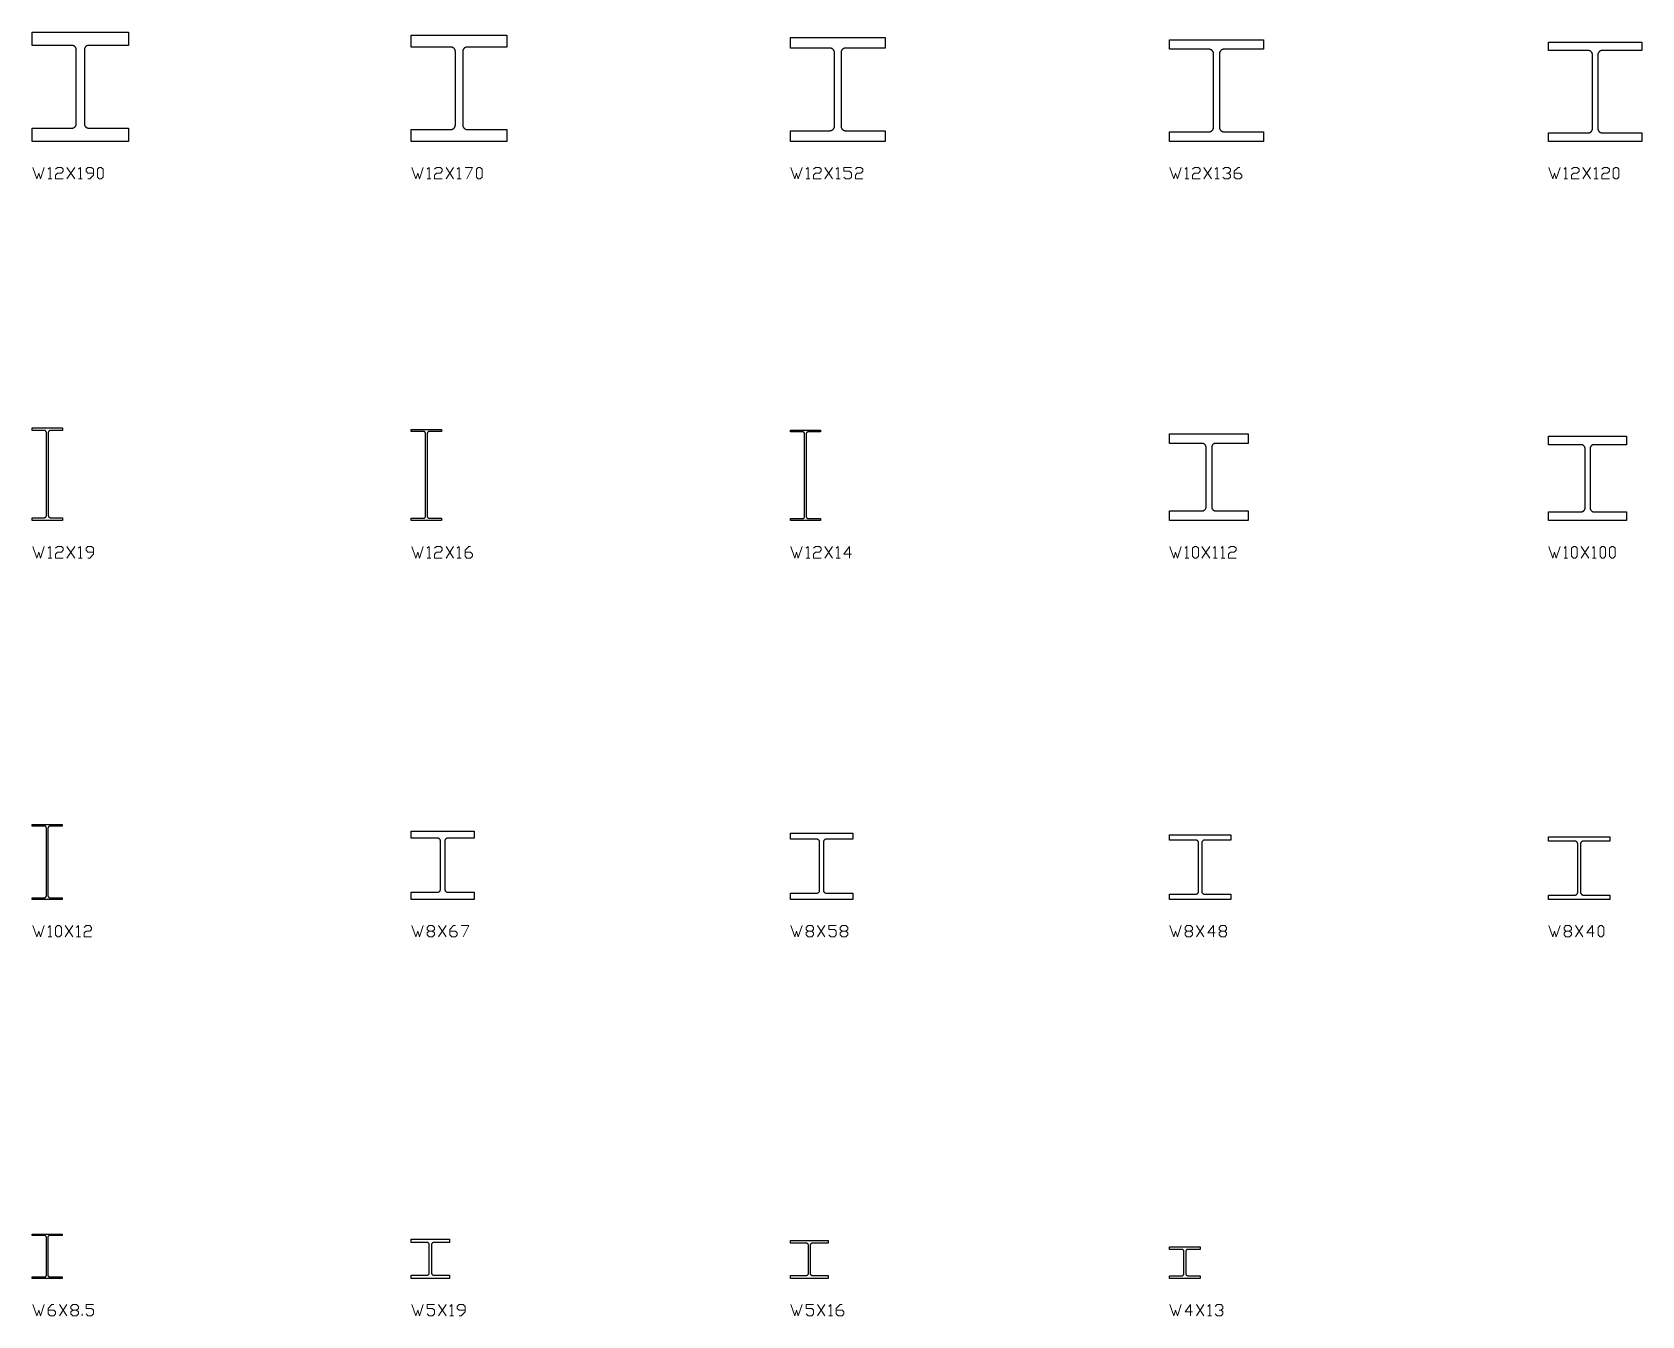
# Model space of a CAD drawing. Header units: inches. Extents: x 0 to 967, y -705 to 45.
# Drawn here: x 250 to 462.3, y -704.9 to -535.6 of the extents above; entities that cross this region are included whole.
import ezdxf

# ---------------------------------------------------------------- set-up
doc = ezdxf.new("R2010")
doc.units = ezdxf.units.IN
doc.header["$MEASUREMENT"] = 0
doc.layers.add('AISC_STEEL', color=7, linetype='Continuous')

msp = doc.modelspace()

# ---------------------------------------------------------------- linework, layer by layer
at = {"color": 3, "lineweight": 0}
for p, q in [((254.59, -554.93), (255.62, -553.44)), ((254.59, -553.44), (255.62, -554.93)), ((304.58, -554.93), (305.56, -553.44)), ((304.58, -553.44), (305.56, -554.93)), ((354.56, -554.93), (355.54, -553.44)), ((354.56, -553.44), (355.54, -554.93)), ((404.55, -554.93), (405.53, -553.44)), ((404.55, -553.44), (405.53, -554.93)), ((454.54, -554.93), (455.52, -553.44)), ((454.54, -553.44), (455.52, -554.93)), ((252.11, -554.93), (252.58, -554.93)), ((256.09, -554.93), (256.61, -554.93)), ((302.1, -554.93), (302.56, -554.93)), ((306.07, -554.93), (306.59, -554.93)), ((352.08, -554.93), (352.55, -554.93)), ((356.06, -554.93), (356.58, -554.93)), ((402.07, -554.93), (402.54, -554.93)), ((406.05, -554.93), (406.56, -554.93)), ((452.06, -554.93), (452.52, -554.93)), ((456.03, -554.93), (456.55, -554.93)), ((252.11, -604.97), (252.58, -604.97)), ((254.59, -604.97), (255.62, -603.47)), ((254.59, -603.47), (255.62, -604.97)), ((256.09, -604.97), (256.61, -604.97)), ((302.1, -604.97), (302.56, -604.97)), ((304.58, -604.97), (305.56, -603.47)), ((304.58, -603.47), (305.56, -604.97)), ((306.07, -604.97), (306.59, -604.97)), ((352.08, -604.97), (352.55, -604.97)), ((354.56, -604.97), (355.54, -603.47)), ((354.56, -603.47), (355.54, -604.97)), ((356.06, -604.97), (356.58, -604.97)), ((402.07, -604.97), (402.54, -604.97)), ((404.29, -604.97), (405.32, -603.47)), ((404.29, -603.47), (405.32, -604.97)), ((405.79, -604.97), (406.31, -604.97)), ((406.82, -604.97), (407.29, -604.97)), ((452.06, -604.97), (452.52, -604.97)), ((454.28, -604.97), (455.31, -603.47)), ((454.28, -603.47), (455.31, -604.97)), ((455.78, -604.97), (456.29, -604.97)), ((254.33, -654.96), (255.37, -653.46)), ((254.33, -653.46), (255.37, -654.96)), ((303.6, -654.96), (304.58, -653.46)), ((303.6, -653.46), (304.58, -654.96)), ((353.58, -654.96), (354.56, -653.46)), ((353.58, -653.46), (354.56, -654.96)), ((403.57, -654.96), (404.55, -653.46)), ((403.57, -653.46), (404.55, -654.96)), ((453.55, -654.96), (454.54, -653.46)), ((453.55, -653.46), (454.54, -654.96)), ((252.11, -654.96), (252.58, -654.96)), ((255.83, -654.96), (256.35, -654.96)), ((302.36, -654.18), (302.82, -654.18)), ((352.34, -654.18), (352.81, -654.18)), ((356.84, -654.18), (357.3, -654.18)), ((402.28, -654.18), (402.79, -654.18)), ((406.82, -654.18), (407.29, -654.18)), ((452.26, -654.18), (452.78, -654.18)), ((253.61, -704.94), (254.59, -703.45)), ((253.61, -703.45), (254.59, -704.94)), ((255.37, -704.22), (255.83, -704.22)), ((256.61, -704.94), (256.61, -704.69)), ((303.6, -704.94), (304.58, -703.45)), ((303.6, -703.45), (304.58, -704.94)), ((353.58, -704.94), (354.56, -703.45)), ((353.58, -703.45), (354.56, -704.94)), ((403.57, -704.94), (404.55, -703.45)), ((403.57, -703.45), (404.55, -704.94)), ((305.09, -704.94), (305.56, -704.94)), ((355.08, -704.94), (355.54, -704.94)), ((405.07, -704.94), (405.53, -704.94))]:
    msp.add_line(p, q, dxfattribs=at)
for points in [[(250.1, -553.44), (250.62, -554.93), (250.87, -554.21), (251.08, -554.93), (251.6, -553.44)], [(252.11, -553.69), (252.37, -553.44), (252.37, -554.93)], [(253.09, -553.69), (253.35, -553.44), (253.87, -553.44), (254.07, -553.69), (254.07, -553.95), (253.87, -554.21), (253.35, -554.21), (253.09, -554.47), (253.09, -554.93), (254.07, -554.93)], [(256.09, -553.69), (256.35, -553.44), (256.35, -554.93)], [(257.33, -554.93), (257.59, -554.93), (258.1, -554.47), (258.1, -553.69), (257.84, -553.44), (257.33, -553.44), (257.12, -553.69), (257.12, -553.95), (257.33, -554.21), (258.1, -554.21)], [(300.08, -553.44), (300.6, -554.93), (300.86, -554.21), (301.07, -554.93), (301.58, -553.44)], [(302.1, -553.69), (302.36, -553.44), (302.36, -554.93)], [(303.08, -553.69), (303.34, -553.44), (303.85, -553.44), (304.06, -553.69), (304.06, -553.95), (303.85, -554.21), (303.34, -554.21), (303.08, -554.47), (303.08, -554.93), (304.06, -554.93)], [(306.07, -553.69), (306.33, -553.44), (306.33, -554.93)], [(307.11, -553.44), (308.09, -553.44), (307.31, -554.93)], [(350.07, -553.44), (350.59, -554.93), (350.79, -554.21), (351.05, -554.93), (351.57, -553.44)], [(352.08, -553.69), (352.34, -553.44), (352.34, -554.93)], [(353.07, -553.69), (353.32, -553.44), (353.84, -553.44), (354.05, -553.69), (354.05, -553.95), (353.84, -554.21), (353.32, -554.21), (353.07, -554.47), (353.07, -554.93), (354.05, -554.93)], [(356.06, -553.69), (356.32, -553.44), (356.32, -554.93)], [(357.04, -554.73), (357.3, -554.93), (357.82, -554.93), (358.07, -554.73), (358.07, -554.21), (357.82, -553.95), (357.04, -553.95), (357.04, -553.44), (358.07, -553.44)], [(358.59, -553.69), (358.8, -553.44), (359.31, -553.44), (359.57, -553.69), (359.57, -553.95), (359.31, -554.21), (358.8, -554.21), (358.59, -554.47), (358.59, -554.93), (359.57, -554.93)], [(400.06, -553.44), (400.57, -554.93), (400.78, -554.21), (401.04, -554.93), (401.55, -553.44)], [(402.07, -553.69), (402.28, -553.44), (402.28, -554.93)], [(403.05, -553.69), (403.31, -553.44), (403.83, -553.44), (404.03, -553.69), (404.03, -553.95), (403.83, -554.21), (403.31, -554.21), (403.05, -554.47), (403.05, -554.93), (404.03, -554.93)], [(406.05, -553.69), (406.31, -553.44), (406.31, -554.93)], [(407.03, -553.69), (407.29, -553.44), (407.8, -553.44), (408.06, -553.69), (408.06, -553.95), (407.8, -554.21)], [(408.53, -554.21), (409.3, -554.21), (409.56, -554.47), (409.56, -554.73), (409.3, -554.93), (408.78, -554.93), (408.53, -554.73), (408.53, -553.95), (409.04, -553.44), (409.3, -553.44)], [(450.04, -553.44), (450.56, -554.93), (450.77, -554.21), (451.02, -554.93), (451.54, -553.44)], [(452.06, -553.69), (452.26, -553.44), (452.26, -554.93)], [(453.04, -553.69), (453.3, -553.44), (453.76, -553.44), (454.02, -553.69), (454.02, -553.95), (453.76, -554.21), (453.3, -554.21), (453.04, -554.47), (453.04, -554.93), (454.02, -554.93)], [(456.03, -553.69), (456.29, -553.44), (456.29, -554.93)], [(457.01, -553.69), (457.27, -553.44), (457.79, -553.44), (458.05, -553.69), (458.05, -553.95), (457.79, -554.21), (457.27, -554.21), (457.01, -554.47), (457.01, -554.93), (458.05, -554.93)], [(407.54, -554.21), (407.8, -554.21), (408.06, -554.47), (408.06, -554.73), (407.8, -554.93), (407.29, -554.93), (407.03, -554.73)], [(250.1, -603.47), (250.62, -604.97), (250.87, -604.2), (251.08, -604.97), (251.6, -603.47)], [(252.11, -603.68), (252.37, -603.47), (252.37, -604.97)], [(253.09, -603.68), (253.35, -603.47), (253.87, -603.47), (254.07, -603.68), (254.07, -603.94), (253.87, -604.2), (253.35, -604.2), (253.09, -604.46), (253.09, -604.97), (254.07, -604.97)], [(256.09, -603.68), (256.35, -603.47), (256.35, -604.97)], [(257.33, -604.97), (257.59, -604.97), (258.1, -604.46), (258.1, -603.68), (257.84, -603.47), (257.33, -603.47), (257.12, -603.68), (257.12, -603.94), (257.33, -604.2), (258.1, -604.2)], [(300.08, -603.47), (300.6, -604.97), (300.86, -604.2), (301.07, -604.97), (301.58, -603.47)], [(302.1, -603.68), (302.36, -603.47), (302.36, -604.97)], [(303.08, -603.68), (303.34, -603.47), (303.85, -603.47), (304.06, -603.68), (304.06, -603.94), (303.85, -604.2), (303.34, -604.2), (303.08, -604.46), (303.08, -604.97), (304.06, -604.97)], [(306.07, -603.68), (306.33, -603.47), (306.33, -604.97)], [(307.11, -604.2), (307.83, -604.2), (308.09, -604.46), (308.09, -604.71), (307.83, -604.97), (307.31, -604.97), (307.11, -604.71), (307.11, -603.94), (307.57, -603.47), (307.83, -603.47)], [(350.07, -603.47), (350.59, -604.97), (350.79, -604.2), (351.05, -604.97), (351.57, -603.47)], [(352.08, -603.68), (352.34, -603.47), (352.34, -604.97)], [(353.07, -603.68), (353.32, -603.47), (353.84, -603.47), (354.05, -603.68), (354.05, -603.94), (353.84, -604.2), (353.32, -604.2), (353.07, -604.46), (353.07, -604.97), (354.05, -604.97)], [(356.06, -603.68), (356.32, -603.47), (356.32, -604.97)], [(358.07, -604.46), (357.04, -604.46), (357.82, -603.47), (357.82, -604.97)], [(400.06, -603.47), (400.57, -604.97), (400.78, -604.2), (401.04, -604.97), (401.55, -603.47)], [(402.07, -603.68), (402.28, -603.47), (402.28, -604.97)], [(405.79, -603.68), (406.05, -603.47), (406.05, -604.97)], [(406.82, -603.68), (407.03, -603.47), (407.03, -604.97)], [(407.8, -603.68), (408.06, -603.47), (408.53, -603.47), (408.78, -603.68), (408.78, -603.94), (408.53, -604.2), (408.06, -604.2), (407.8, -604.46), (407.8, -604.97), (408.78, -604.97)], [(450.04, -603.47), (450.56, -604.97), (450.77, -604.2), (451.02, -604.97), (451.54, -603.47)], [(452.06, -603.68), (452.26, -603.47), (452.26, -604.97)], [(455.78, -603.68), (456.03, -603.47), (456.03, -604.97)], [(250.1, -653.46), (250.62, -654.96), (250.87, -654.18), (251.08, -654.96), (251.6, -653.46)], [(252.11, -653.72), (252.37, -653.46), (252.37, -654.96)], [(255.83, -653.72), (256.09, -653.46), (256.09, -654.96)], [(256.86, -653.72), (257.12, -653.46), (257.59, -653.46), (257.84, -653.72), (257.84, -653.98), (257.59, -654.18), (257.12, -654.18), (256.86, -654.44), (256.86, -654.96), (257.84, -654.96)], [(300.08, -653.46), (300.6, -654.96), (300.86, -654.18), (301.07, -654.96), (301.58, -653.46)], [(305.09, -654.18), (305.82, -654.18), (306.07, -654.44), (306.07, -654.7), (305.82, -654.96), (305.35, -654.96), (305.09, -654.7), (305.09, -653.98), (305.56, -653.46), (305.82, -653.46)], [(306.59, -653.46), (307.57, -653.46), (306.85, -654.96)], [(350.07, -653.46), (350.59, -654.96), (350.79, -654.18), (351.05, -654.96), (351.57, -653.46)], [(355.08, -654.7), (355.34, -654.96), (355.8, -654.96), (356.06, -654.7), (356.06, -654.18), (355.8, -653.98), (355.08, -653.98), (355.08, -653.46), (356.06, -653.46)], [(400.06, -653.46), (400.57, -654.96), (400.78, -654.18), (401.04, -654.96), (401.55, -653.46)], [(406.05, -654.44), (405.07, -654.44), (405.79, -653.46), (405.79, -654.96)], [(450.04, -653.46), (450.56, -654.96), (450.77, -654.18), (451.02, -654.96), (451.54, -653.46)], [(456.03, -654.44), (455.05, -654.44), (455.78, -653.46), (455.78, -654.96)], [(250.1, -703.45), (250.62, -704.94), (250.87, -704.22), (251.08, -704.94), (251.6, -703.45)], [(252.11, -704.22), (252.84, -704.22), (253.09, -704.43), (253.09, -704.69), (252.84, -704.94), (252.37, -704.94), (252.11, -704.69), (252.11, -703.96), (252.58, -703.45), (252.84, -703.45)], [(257.12, -704.69), (257.33, -704.94), (257.84, -704.94), (258.1, -704.69), (258.1, -704.22), (257.84, -703.96), (257.12, -703.96), (257.12, -703.45), (258.1, -703.45)], [(300.08, -703.45), (300.6, -704.94), (300.86, -704.22), (301.07, -704.94), (301.58, -703.45)], [(302.1, -704.69), (302.36, -704.94), (302.82, -704.94), (303.08, -704.69), (303.08, -704.22), (302.82, -703.96), (302.1, -703.96), (302.1, -703.45), (303.08, -703.45)], [(305.09, -703.7), (305.35, -703.45), (305.35, -704.94)], [(306.33, -704.94), (306.59, -704.94), (307.11, -704.43), (307.11, -703.7), (306.85, -703.45), (306.33, -703.45), (306.07, -703.7), (306.07, -703.96), (306.33, -704.22), (307.11, -704.22)], [(350.07, -703.45), (350.59, -704.94), (350.79, -704.22), (351.05, -704.94), (351.57, -703.45)], [(352.08, -704.69), (352.34, -704.94), (352.81, -704.94), (353.07, -704.69), (353.07, -704.22), (352.81, -703.96), (352.08, -703.96), (352.08, -703.45), (353.07, -703.45)], [(355.08, -703.7), (355.34, -703.45), (355.34, -704.94)], [(356.06, -704.22), (356.84, -704.22), (357.04, -704.43), (357.04, -704.69), (356.84, -704.94), (356.32, -704.94), (356.06, -704.69), (356.06, -703.96), (356.58, -703.45), (356.84, -703.45)], [(400.06, -703.45), (400.57, -704.94), (400.78, -704.22), (401.04, -704.94), (401.55, -703.45)], [(403.05, -704.43), (402.07, -704.43), (402.79, -703.45), (402.79, -704.94)], [(405.07, -703.7), (405.32, -703.45), (405.32, -704.94)], [(406.05, -703.7), (406.31, -703.45), (406.82, -703.45), (407.03, -703.7), (407.03, -703.96), (406.82, -704.22)], [(406.56, -704.22), (406.82, -704.22), (407.03, -704.43), (407.03, -704.69), (406.82, -704.94), (406.31, -704.94), (406.05, -704.69)]]:
    msp.add_lwpolyline(points, dxfattribs=at)
for points in [[(258.83, -554.93), (258.83, -554.93), (259.08, -554.93), (259.34, -554.73), (259.34, -553.69), (259.08, -553.44), (258.83, -553.44), (258.62, -553.69), (258.62, -554.73)], [(308.81, -554.93), (308.81, -554.93), (309.07, -554.93), (309.33, -554.73), (309.33, -553.69), (309.07, -553.44), (308.81, -553.44), (308.61, -553.69), (308.61, -554.73)], [(458.77, -554.93), (458.77, -554.93), (459.03, -554.93), (459.29, -554.73), (459.29, -553.69), (459.03, -553.44), (458.77, -553.44), (458.51, -553.69), (458.51, -554.73)], [(403.31, -604.97), (403.31, -604.97), (403.57, -604.97), (403.83, -604.71), (403.83, -603.68), (403.57, -603.47), (403.31, -603.47), (403.05, -603.68), (403.05, -604.71)], [(453.3, -604.97), (453.3, -604.97), (453.55, -604.97), (453.76, -604.71), (453.76, -603.68), (453.55, -603.47), (453.3, -603.47), (453.04, -603.68), (453.04, -604.71)], [(457.01, -604.97), (457.01, -604.97), (457.27, -604.97), (457.53, -604.71), (457.53, -603.68), (457.27, -603.47), (457.01, -603.47), (456.81, -603.68), (456.81, -604.71)], [(458.31, -604.97), (458.31, -604.97), (458.51, -604.97), (458.77, -604.71), (458.77, -603.68), (458.51, -603.47), (458.31, -603.47), (458.05, -603.68), (458.05, -604.71)], [(253.35, -654.96), (253.35, -654.96), (253.61, -654.96), (253.87, -654.7), (253.87, -653.72), (253.61, -653.46), (253.35, -653.46), (253.09, -653.72), (253.09, -654.7)], [(302.82, -654.18), (303.08, -654.44), (303.08, -654.7), (302.82, -654.96), (302.36, -654.96), (302.1, -654.7), (302.1, -654.44), (302.36, -654.18), (302.1, -653.98), (302.1, -653.72), (302.36, -653.46), (302.82, -653.46), (303.08, -653.72), (303.08, -653.98)], [(352.81, -654.18), (353.07, -654.44), (353.07, -654.7), (352.81, -654.96), (352.34, -654.96), (352.08, -654.7), (352.08, -654.44), (352.34, -654.18), (352.08, -653.98), (352.08, -653.72), (352.34, -653.46), (352.81, -653.46), (353.07, -653.72), (353.07, -653.98)], [(357.3, -654.18), (357.56, -654.44), (357.56, -654.7), (357.3, -654.96), (356.84, -654.96), (356.58, -654.7), (356.58, -654.44), (356.84, -654.18), (356.58, -653.98), (356.58, -653.72), (356.84, -653.46), (357.3, -653.46), (357.56, -653.72), (357.56, -653.98)], [(402.79, -654.18), (403.05, -654.44), (403.05, -654.7), (402.79, -654.96), (402.28, -654.96), (402.07, -654.7), (402.07, -654.44), (402.28, -654.18), (402.07, -653.98), (402.07, -653.72), (402.28, -653.46), (402.79, -653.46), (403.05, -653.72), (403.05, -653.98)], [(407.29, -654.18), (407.54, -654.44), (407.54, -654.7), (407.29, -654.96), (406.82, -654.96), (406.56, -654.7), (406.56, -654.44), (406.82, -654.18), (406.56, -653.98), (406.56, -653.72), (406.82, -653.46), (407.29, -653.46), (407.54, -653.72), (407.54, -653.98)], [(452.78, -654.18), (453.04, -654.44), (453.04, -654.7), (452.78, -654.96), (452.26, -654.96), (452.06, -654.7), (452.06, -654.44), (452.26, -654.18), (452.06, -653.98), (452.06, -653.72), (452.26, -653.46), (452.78, -653.46), (453.04, -653.72), (453.04, -653.98)], [(456.81, -654.96), (456.81, -654.96), (457.01, -654.96), (457.27, -654.7), (457.27, -653.72), (457.01, -653.46), (456.81, -653.46), (456.55, -653.72), (456.55, -654.7)], [(255.83, -704.22), (256.09, -704.43), (256.09, -704.69), (255.83, -704.94), (255.37, -704.94), (255.11, -704.69), (255.11, -704.43), (255.37, -704.22), (255.11, -703.96), (255.11, -703.7), (255.37, -703.45), (255.83, -703.45), (256.09, -703.7), (256.09, -703.96)]]:
    msp.add_lwpolyline(points, close=True, dxfattribs=at)
at = {"layer": 'AISC_STEEL'}
for points in [[(262.7, -535.6), (262.7, -537.34), (257.47, -537.34), (257.44, -537.34), (257.41, -537.34), (257.38, -537.35), (257.35, -537.35), (257.32, -537.36), (257.29, -537.37), (257.27, -537.38), (257.24, -537.39), (257.21, -537.4), (257.18, -537.41), (257.16, -537.43), (257.13, -537.45), (257.11, -537.46), (257.09, -537.48), (257.06, -537.5), (257.04, -537.52), (257.02, -537.55), (257, -537.57), (256.99, -537.59), (256.97, -537.62), (256.95, -537.64), (256.94, -537.67), (256.93, -537.7), (256.92, -537.73), (256.91, -537.75), (256.9, -537.78), (256.89, -537.81), (256.89, -537.84), (256.88, -537.87), (256.88, -537.9), (256.88, -537.93), (256.88, -547.67), (256.88, -547.7), (256.88, -547.73), (256.89, -547.76), (256.89, -547.79), (256.9, -547.82), (256.91, -547.85), (256.92, -547.87), (256.93, -547.9), (256.94, -547.93), (256.95, -547.96), (256.97, -547.98), (256.99, -548.01), (257, -548.03), (257.02, -548.05), (257.04, -548.08), (257.06, -548.1), (257.09, -548.12), (257.11, -548.14), (257.13, -548.15), (257.16, -548.17), (257.18, -548.19), (257.21, -548.2), (257.24, -548.21), (257.27, -548.22), (257.29, -548.23), (257.32, -548.24), (257.35, -548.25), (257.38, -548.25), (257.41, -548.26), (257.44, -548.26), (257.47, -548.26), (262.7, -548.26), (262.7, -550), (256.35, -550), (250, -550), (250, -548.26), (255.23, -548.26), (255.26, -548.26), (255.29, -548.26), (255.32, -548.25), (255.35, -548.25), (255.38, -548.24), (255.41, -548.23), (255.43, -548.22), (255.46, -548.21), (255.49, -548.2), (255.52, -548.19), (255.54, -548.17), (255.57, -548.15), (255.59, -548.14), (255.61, -548.12), (255.64, -548.1), (255.66, -548.08), (255.68, -548.05), (255.7, -548.03), (255.71, -548.01), (255.73, -547.98), (255.75, -547.96), (255.76, -547.93), (255.77, -547.9), (255.78, -547.87), (255.79, -547.85), (255.8, -547.82), (255.81, -547.79), (255.81, -547.76), (255.82, -547.73), (255.82, -547.7), (255.82, -547.67), (255.82, -537.93), (255.82, -537.9), (255.82, -537.87), (255.81, -537.84), (255.81, -537.81), (255.8, -537.78), (255.79, -537.75), (255.78, -537.73), (255.77, -537.7), (255.76, -537.67), (255.75, -537.64), (255.73, -537.62), (255.71, -537.59), (255.7, -537.57), (255.68, -537.55), (255.66, -537.52), (255.64, -537.5), (255.61, -537.48), (255.59, -537.46), (255.57, -537.45), (255.54, -537.43), (255.52, -537.41), (255.49, -537.4), (255.46, -537.39), (255.43, -537.38), (255.41, -537.37), (255.38, -537.36), (255.35, -537.35), (255.32, -537.35), (255.29, -537.34), (255.26, -537.34), (255.23, -537.34), (250, -537.34), (250, -535.6), (256.35, -535.6)], [(312.6, -536), (312.6, -537.56), (307.38, -537.56), (307.35, -537.56), (307.32, -537.56), (307.29, -537.57), (307.26, -537.57), (307.23, -537.58), (307.21, -537.59), (307.18, -537.6), (307.15, -537.61), (307.12, -537.62), (307.1, -537.63), (307.07, -537.65), (307.05, -537.66), (307.02, -537.68), (307, -537.7), (306.98, -537.72), (306.96, -537.74), (306.94, -537.76), (306.92, -537.78), (306.9, -537.8), (306.88, -537.83), (306.87, -537.85), (306.85, -537.88), (306.84, -537.9), (306.83, -537.93), (306.82, -537.96), (306.81, -537.99), (306.8, -538.01), (306.79, -538.04), (306.79, -538.07), (306.78, -538.1), (306.78, -538.13), (306.78, -538.16), (306.78, -547.84), (306.78, -547.87), (306.78, -547.9), (306.79, -547.93), (306.79, -547.96), (306.8, -547.99), (306.81, -548.01), (306.82, -548.04), (306.83, -548.07), (306.84, -548.1), (306.85, -548.12), (306.87, -548.15), (306.88, -548.17), (306.9, -548.2), (306.92, -548.22), (306.94, -548.24), (306.96, -548.26), (306.98, -548.28), (307, -548.3), (307.02, -548.32), (307.05, -548.34), (307.07, -548.35), (307.1, -548.37), (307.12, -548.38), (307.15, -548.39), (307.18, -548.4), (307.21, -548.41), (307.23, -548.42), (307.26, -548.43), (307.29, -548.43), (307.32, -548.44), (307.35, -548.44), (307.38, -548.44), (312.6, -548.44), (312.6, -550), (306.3, -550), (300, -550), (300, -548.44), (305.22, -548.44), (305.25, -548.44), (305.28, -548.44), (305.31, -548.43), (305.34, -548.43), (305.37, -548.42), (305.39, -548.41), (305.42, -548.4), (305.45, -548.39), (305.48, -548.38), (305.5, -548.37), (305.53, -548.35), (305.55, -548.34), (305.58, -548.32), (305.6, -548.3), (305.62, -548.28), (305.64, -548.26), (305.66, -548.24), (305.68, -548.22), (305.7, -548.2), (305.72, -548.17), (305.73, -548.15), (305.75, -548.12), (305.76, -548.1), (305.77, -548.07), (305.78, -548.04), (305.79, -548.01), (305.8, -547.99), (305.81, -547.96), (305.81, -547.93), (305.82, -547.9), (305.82, -547.87), (305.82, -547.84), (305.82, -538.16), (305.82, -538.13), (305.82, -538.1), (305.81, -538.07), (305.81, -538.04), (305.8, -538.01), (305.79, -537.99), (305.78, -537.96), (305.77, -537.93), (305.76, -537.9), (305.75, -537.88), (305.73, -537.85), (305.72, -537.83), (305.7, -537.8), (305.68, -537.78), (305.66, -537.76), (305.64, -537.74), (305.62, -537.72), (305.6, -537.7), (305.58, -537.68), (305.55, -537.66), (305.53, -537.65), (305.5, -537.63), (305.48, -537.62), (305.45, -537.61), (305.42, -537.6), (305.39, -537.59), (305.37, -537.58), (305.34, -537.57), (305.31, -537.57), (305.28, -537.56), (305.25, -537.56), (305.22, -537.56), (300, -537.56), (300, -536), (306.3, -536)], [(362.5, -536.3), (362.5, -537.7), (357.29, -537.7), (357.26, -537.7), (357.23, -537.7), (357.2, -537.71), (357.17, -537.71), (357.14, -537.72), (357.11, -537.73), (357.08, -537.74), (357.06, -537.75), (357.03, -537.76), (357, -537.77), (356.98, -537.79), (356.95, -537.8), (356.93, -537.82), (356.9, -537.84), (356.88, -537.86), (356.86, -537.88), (356.84, -537.9), (356.82, -537.92), (356.8, -537.94), (356.79, -537.97), (356.77, -537.99), (356.76, -538.02), (356.74, -538.04), (356.73, -538.07), (356.72, -538.1), (356.71, -538.13), (356.7, -538.15), (356.7, -538.18), (356.69, -538.21), (356.69, -538.24), (356.69, -538.27), (356.69, -538.3), (356.69, -548), (356.69, -548.03), (356.69, -548.06), (356.69, -548.09), (356.7, -548.12), (356.7, -548.15), (356.71, -548.17), (356.72, -548.2), (356.73, -548.23), (356.74, -548.26), (356.76, -548.28), (356.77, -548.31), (356.79, -548.33), (356.8, -548.36), (356.82, -548.38), (356.84, -548.4), (356.86, -548.42), (356.88, -548.44), (356.9, -548.46), (356.93, -548.48), (356.95, -548.5), (356.98, -548.51), (357, -548.53), (357.03, -548.54), (357.06, -548.55), (357.08, -548.56), (357.11, -548.57), (357.14, -548.58), (357.17, -548.59), (357.2, -548.59), (357.23, -548.6), (357.26, -548.6), (357.29, -548.6), (362.5, -548.6), (362.5, -550), (356.25, -550), (350, -550), (350, -548.6), (355.21, -548.6), (355.24, -548.6), (355.27, -548.6), (355.3, -548.59), (355.33, -548.59), (355.36, -548.58), (355.39, -548.57), (355.42, -548.56), (355.44, -548.55), (355.47, -548.54), (355.5, -548.53), (355.52, -548.51), (355.55, -548.5), (355.57, -548.48), (355.6, -548.46), (355.62, -548.44), (355.64, -548.42), (355.66, -548.4), (355.68, -548.38), (355.7, -548.36), (355.71, -548.33), (355.73, -548.31), (355.74, -548.28), (355.76, -548.26), (355.77, -548.23), (355.78, -548.2), (355.79, -548.17), (355.8, -548.15), (355.8, -548.12), (355.81, -548.09), (355.81, -548.06), (355.81, -548.03), (355.81, -548), (355.81, -538.3), (355.81, -538.27), (355.81, -538.24), (355.81, -538.21), (355.8, -538.18), (355.8, -538.15), (355.79, -538.13), (355.78, -538.1), (355.77, -538.07), (355.76, -538.04), (355.74, -538.02), (355.73, -537.99), (355.71, -537.97), (355.7, -537.94), (355.68, -537.92), (355.66, -537.9), (355.64, -537.88), (355.62, -537.86), (355.6, -537.84), (355.57, -537.82), (355.55, -537.8), (355.52, -537.79), (355.5, -537.77), (355.47, -537.76), (355.44, -537.75), (355.42, -537.74), (355.39, -537.73), (355.36, -537.72), (355.33, -537.71), (355.3, -537.71), (355.27, -537.7), (355.24, -537.7), (355.21, -537.7), (350, -537.7), (350, -536.3), (356.25, -536.3)], [(412.4, -536.6), (412.4, -537.85), (407.19, -537.85), (407.17, -537.85), (407.14, -537.85), (407.11, -537.86), (407.08, -537.86), (407.05, -537.87), (407.02, -537.88), (406.99, -537.89), (406.97, -537.9), (406.94, -537.91), (406.91, -537.92), (406.89, -537.94), (406.86, -537.95), (406.84, -537.97), (406.81, -537.99), (406.79, -538.01), (406.77, -538.03), (406.75, -538.05), (406.73, -538.07), (406.71, -538.09), (406.7, -538.12), (406.68, -538.14), (406.67, -538.17), (406.65, -538.19), (406.64, -538.22), (406.63, -538.25), (406.62, -538.28), (406.61, -538.3), (406.61, -538.33), (406.6, -538.36), (406.6, -538.39), (406.6, -538.42), (406.59, -538.45), (406.59, -548.15), (406.6, -548.18), (406.6, -548.21), (406.6, -548.24), (406.61, -548.27), (406.61, -548.3), (406.62, -548.32), (406.63, -548.35), (406.64, -548.38), (406.65, -548.41), (406.67, -548.43), (406.68, -548.46), (406.7, -548.48), (406.71, -548.51), (406.73, -548.53), (406.75, -548.55), (406.77, -548.57), (406.79, -548.59), (406.81, -548.61), (406.84, -548.63), (406.86, -548.65), (406.89, -548.66), (406.91, -548.68), (406.94, -548.69), (406.97, -548.7), (406.99, -548.71), (407.02, -548.72), (407.05, -548.73), (407.08, -548.74), (407.11, -548.74), (407.14, -548.75), (407.17, -548.75), (407.19, -548.75), (412.4, -548.75), (412.4, -550), (406.2, -550), (400, -550), (400, -548.75), (405.2, -548.75), (405.23, -548.75), (405.26, -548.75), (405.29, -548.74), (405.32, -548.74), (405.35, -548.73), (405.38, -548.72), (405.41, -548.71), (405.43, -548.7), (405.46, -548.69), (405.49, -548.68), (405.51, -548.66), (405.54, -548.65), (405.56, -548.63), (405.59, -548.61), (405.61, -548.59), (405.63, -548.57), (405.65, -548.55), (405.67, -548.53), (405.69, -548.51), (405.7, -548.48), (405.72, -548.46), (405.73, -548.43), (405.75, -548.41), (405.76, -548.38), (405.77, -548.35), (405.78, -548.32), (405.79, -548.3), (405.79, -548.27), (405.8, -548.24), (405.8, -548.21), (405.8, -548.18), (405.8, -548.15), (405.8, -538.45), (405.8, -538.42), (405.8, -538.39), (405.8, -538.36), (405.79, -538.33), (405.79, -538.3), (405.78, -538.28), (405.77, -538.25), (405.76, -538.22), (405.75, -538.19), (405.73, -538.17), (405.72, -538.14), (405.7, -538.12), (405.69, -538.09), (405.67, -538.07), (405.65, -538.05), (405.63, -538.03), (405.61, -538.01), (405.59, -537.99), (405.56, -537.97), (405.54, -537.95), (405.51, -537.94), (405.49, -537.92), (405.46, -537.91), (405.43, -537.9), (405.41, -537.89), (405.38, -537.88), (405.35, -537.87), (405.32, -537.86), (405.29, -537.86), (405.26, -537.85), (405.23, -537.85), (405.2, -537.85), (400, -537.85), (400, -536.6), (406.2, -536.6)], [(462.3, -536.9), (462.3, -538.01), (457.1, -538.01), (457.07, -538.01), (457.04, -538.01), (457.01, -538.02), (456.98, -538.02), (456.95, -538.03), (456.92, -538.04), (456.89, -538.05), (456.86, -538.06), (456.84, -538.07), (456.81, -538.08), (456.78, -538.1), (456.76, -538.12), (456.73, -538.13), (456.71, -538.15), (456.69, -538.17), (456.67, -538.19), (456.65, -538.22), (456.63, -538.24), (456.61, -538.26), (456.59, -538.29), (456.58, -538.31), (456.57, -538.34), (456.55, -538.37), (456.54, -538.4), (456.53, -538.42), (456.52, -538.45), (456.52, -538.48), (456.51, -538.51), (456.51, -538.54), (456.51, -538.57), (456.5, -538.6), (456.5, -548.3), (456.51, -548.33), (456.51, -548.36), (456.51, -548.39), (456.52, -548.42), (456.52, -548.45), (456.53, -548.48), (456.54, -548.5), (456.55, -548.53), (456.57, -548.56), (456.58, -548.59), (456.59, -548.61), (456.61, -548.64), (456.63, -548.66), (456.65, -548.68), (456.67, -548.71), (456.69, -548.73), (456.71, -548.75), (456.73, -548.77), (456.76, -548.78), (456.78, -548.8), (456.81, -548.82), (456.84, -548.83), (456.86, -548.84), (456.89, -548.85), (456.92, -548.86), (456.95, -548.87), (456.98, -548.88), (457.01, -548.88), (457.04, -548.89), (457.07, -548.89), (457.1, -548.89), (462.3, -548.89), (462.3, -550), (456.15, -550), (450, -550), (450, -548.89), (455.2, -548.89), (455.23, -548.89), (455.26, -548.89), (455.29, -548.88), (455.32, -548.88), (455.35, -548.87), (455.38, -548.86), (455.41, -548.85), (455.44, -548.84), (455.46, -548.83), (455.49, -548.82), (455.52, -548.8), (455.54, -548.78), (455.57, -548.77), (455.59, -548.75), (455.61, -548.73), (455.63, -548.71), (455.65, -548.68), (455.67, -548.66), (455.69, -548.64), (455.71, -548.61), (455.72, -548.59), (455.73, -548.56), (455.75, -548.53), (455.76, -548.5), (455.77, -548.48), (455.78, -548.45), (455.78, -548.42), (455.79, -548.39), (455.79, -548.36), (455.79, -548.33), (455.79, -548.3), (455.79, -538.6), (455.79, -538.57), (455.79, -538.54), (455.79, -538.51), (455.78, -538.48), (455.78, -538.45), (455.77, -538.42), (455.76, -538.4), (455.75, -538.37), (455.73, -538.34), (455.72, -538.31), (455.71, -538.29), (455.69, -538.26), (455.67, -538.24), (455.65, -538.22), (455.63, -538.19), (455.61, -538.17), (455.59, -538.15), (455.57, -538.13), (455.54, -538.12), (455.52, -538.1), (455.49, -538.08), (455.46, -538.07), (455.44, -538.06), (455.41, -538.05), (455.38, -538.04), (455.35, -538.03), (455.32, -538.02), (455.29, -538.02), (455.26, -538.01), (455.23, -538.01), (455.2, -538.01), (450, -538.01), (450, -536.9), (456.15, -536.9)], [(254.01, -587.8), (254.01, -588.15), (252.42, -588.15), (252.39, -588.15), (252.36, -588.16), (252.34, -588.16), (252.31, -588.17), (252.28, -588.19), (252.26, -588.2), (252.23, -588.22), (252.21, -588.24), (252.19, -588.26), (252.17, -588.28), (252.16, -588.31), (252.15, -588.34), (252.14, -588.36), (252.13, -588.39), (252.12, -588.42), (252.12, -588.45), (252.12, -599.35), (252.12, -599.38), (252.13, -599.41), (252.14, -599.44), (252.15, -599.46), (252.16, -599.49), (252.17, -599.52), (252.19, -599.54), (252.21, -599.56), (252.23, -599.58), (252.26, -599.6), (252.28, -599.61), (252.31, -599.63), (252.34, -599.64), (252.36, -599.64), (252.39, -599.65), (252.42, -599.65), (254.01, -599.65), (254.01, -600), (252, -600), (250, -600), (250, -599.65), (251.59, -599.65), (251.62, -599.65), (251.65, -599.64), (251.67, -599.64), (251.7, -599.63), (251.73, -599.61), (251.75, -599.6), (251.78, -599.58), (251.8, -599.56), (251.82, -599.54), (251.84, -599.52), (251.85, -599.49), (251.86, -599.46), (251.87, -599.44), (251.88, -599.41), (251.89, -599.38), (251.89, -599.35), (251.89, -588.45), (251.89, -588.42), (251.88, -588.39), (251.87, -588.36), (251.86, -588.34), (251.85, -588.31), (251.84, -588.28), (251.82, -588.26), (251.8, -588.24), (251.78, -588.22), (251.75, -588.2), (251.73, -588.19), (251.7, -588.17), (251.67, -588.16), (251.65, -588.16), (251.62, -588.15), (251.59, -588.15), (250, -588.15), (250, -587.8), (252, -587.8)], [(303.99, -588), (303.99, -588.26), (302.4, -588.26), (302.38, -588.27), (302.35, -588.27), (302.32, -588.28), (302.29, -588.29), (302.26, -588.3), (302.24, -588.32), (302.21, -588.33), (302.19, -588.35), (302.17, -588.37), (302.16, -588.4), (302.14, -588.42), (302.13, -588.45), (302.12, -588.48), (302.11, -588.51), (302.11, -588.54), (302.11, -588.57), (302.11, -599.43), (302.11, -599.46), (302.11, -599.49), (302.12, -599.52), (302.13, -599.55), (302.14, -599.58), (302.16, -599.6), (302.17, -599.63), (302.19, -599.65), (302.21, -599.67), (302.24, -599.68), (302.26, -599.7), (302.29, -599.71), (302.32, -599.72), (302.35, -599.73), (302.38, -599.73), (302.4, -599.73), (303.99, -599.73), (303.99, -600), (302, -600), (300, -600), (300, -599.73), (301.58, -599.73), (301.61, -599.73), (301.64, -599.73), (301.67, -599.72), (301.7, -599.71), (301.73, -599.7), (301.75, -599.68), (301.78, -599.67), (301.8, -599.65), (301.82, -599.63), (301.83, -599.6), (301.85, -599.58), (301.86, -599.55), (301.87, -599.52), (301.88, -599.49), (301.88, -599.46), (301.88, -599.43), (301.88, -588.57), (301.88, -588.54), (301.88, -588.51), (301.87, -588.48), (301.86, -588.45), (301.85, -588.42), (301.83, -588.4), (301.82, -588.37), (301.8, -588.35), (301.78, -588.33), (301.75, -588.32), (301.73, -588.3), (301.7, -588.29), (301.67, -588.28), (301.64, -588.27), (301.61, -588.27), (301.58, -588.26), (300, -588.26), (300, -588), (302, -588)], [(353.97, -588.1), (353.97, -588.33), (352.38, -588.33), (352.36, -588.33), (352.33, -588.33), (352.3, -588.34), (352.27, -588.35), (352.24, -588.36), (352.22, -588.38), (352.19, -588.39), (352.17, -588.41), (352.15, -588.43), (352.14, -588.46), (352.12, -588.48), (352.11, -588.51), (352.1, -588.54), (352.09, -588.57), (352.09, -588.6), (352.08, -588.62), (352.08, -599.48), (352.09, -599.5), (352.09, -599.53), (352.1, -599.56), (352.11, -599.59), (352.12, -599.62), (352.14, -599.64), (352.15, -599.67), (352.17, -599.69), (352.19, -599.71), (352.22, -599.72), (352.24, -599.74), (352.27, -599.75), (352.3, -599.76), (352.33, -599.77), (352.36, -599.77), (352.38, -599.77), (353.97, -599.77), (353.97, -600), (351.99, -600), (350, -600), (350, -599.77), (351.58, -599.77), (351.61, -599.77), (351.64, -599.77), (351.67, -599.76), (351.7, -599.75), (351.73, -599.74), (351.75, -599.72), (351.78, -599.71), (351.8, -599.69), (351.82, -599.67), (351.83, -599.64), (351.85, -599.62), (351.86, -599.59), (351.87, -599.56), (351.88, -599.53), (351.88, -599.5), (351.88, -599.48), (351.88, -588.62), (351.88, -588.6), (351.88, -588.57), (351.87, -588.54), (351.86, -588.51), (351.85, -588.48), (351.83, -588.46), (351.82, -588.43), (351.8, -588.41), (351.78, -588.39), (351.75, -588.38), (351.73, -588.36), (351.7, -588.35), (351.67, -588.34), (351.64, -588.33), (351.61, -588.33), (351.58, -588.33), (350, -588.33), (350, -588.1), (351.99, -588.1)], [(410.4, -588.6), (410.4, -589.85), (406.08, -589.85), (406.05, -589.85), (406.02, -589.85), (405.99, -589.86), (405.96, -589.86), (405.93, -589.87), (405.91, -589.88), (405.88, -589.89), (405.85, -589.9), (405.83, -589.92), (405.8, -589.93), (405.78, -589.95), (405.76, -589.97), (405.73, -589.99), (405.71, -590.01), (405.69, -590.03), (405.68, -590.05), (405.66, -590.08), (405.64, -590.1), (405.63, -590.13), (405.62, -590.15), (405.61, -590.18), (405.6, -590.21), (405.59, -590.23), (405.59, -590.26), (405.58, -590.29), (405.58, -590.32), (405.58, -590.35), (405.58, -598.25), (405.58, -598.28), (405.58, -598.31), (405.59, -598.34), (405.59, -598.37), (405.6, -598.39), (405.61, -598.42), (405.62, -598.45), (405.63, -598.47), (405.64, -598.5), (405.66, -598.52), (405.68, -598.55), (405.69, -598.57), (405.71, -598.59), (405.73, -598.61), (405.76, -598.63), (405.78, -598.65), (405.8, -598.67), (405.83, -598.68), (405.85, -598.7), (405.88, -598.71), (405.91, -598.72), (405.93, -598.73), (405.96, -598.74), (405.99, -598.74), (406.02, -598.75), (406.05, -598.75), (406.08, -598.75), (410.4, -598.75), (410.4, -600), (405.2, -600), (400, -600), (400, -598.75), (404.32, -598.75), (404.35, -598.75), (404.38, -598.75), (404.41, -598.74), (404.44, -598.74), (404.47, -598.73), (404.49, -598.72), (404.52, -598.71), (404.55, -598.7), (404.57, -598.68), (404.6, -598.67), (404.62, -598.65), (404.64, -598.63), (404.67, -598.61), (404.69, -598.59), (404.71, -598.57), (404.72, -598.55), (404.74, -598.52), (404.76, -598.5), (404.77, -598.47), (404.78, -598.45), (404.79, -598.42), (404.8, -598.39), (404.81, -598.37), (404.81, -598.34), (404.82, -598.31), (404.82, -598.28), (404.82, -598.25), (404.82, -590.35), (404.82, -590.32), (404.82, -590.29), (404.81, -590.26), (404.81, -590.23), (404.8, -590.21), (404.79, -590.18), (404.78, -590.15), (404.77, -590.13), (404.76, -590.1), (404.74, -590.08), (404.72, -590.05), (404.71, -590.03), (404.69, -590.01), (404.67, -589.99), (404.64, -589.97), (404.62, -589.95), (404.6, -589.93), (404.57, -589.92), (404.55, -589.9), (404.52, -589.89), (404.49, -589.88), (404.47, -589.87), (404.44, -589.86), (404.41, -589.86), (404.38, -589.85), (404.35, -589.85), (404.32, -589.85), (400, -589.85), (400, -588.6), (405.2, -588.6)], [(460.3, -588.9), (460.3, -590.02), (455.99, -590.02), (455.96, -590.02), (455.93, -590.02), (455.9, -590.03), (455.87, -590.03), (455.85, -590.04), (455.82, -590.05), (455.79, -590.06), (455.77, -590.07), (455.74, -590.09), (455.72, -590.1), (455.69, -590.12), (455.67, -590.14), (455.65, -590.16), (455.63, -590.18), (455.61, -590.2), (455.59, -590.22), (455.57, -590.25), (455.56, -590.27), (455.54, -590.3), (455.53, -590.32), (455.52, -590.35), (455.51, -590.38), (455.5, -590.4), (455.5, -590.43), (455.49, -590.46), (455.49, -590.49), (455.49, -590.52), (455.49, -598.38), (455.49, -598.41), (455.49, -598.44), (455.5, -598.47), (455.5, -598.5), (455.51, -598.52), (455.52, -598.55), (455.53, -598.58), (455.54, -598.6), (455.56, -598.63), (455.57, -598.65), (455.59, -598.68), (455.61, -598.7), (455.63, -598.72), (455.65, -598.74), (455.67, -598.76), (455.69, -598.78), (455.72, -598.8), (455.74, -598.81), (455.77, -598.83), (455.79, -598.84), (455.82, -598.85), (455.85, -598.86), (455.87, -598.87), (455.9, -598.87), (455.93, -598.88), (455.96, -598.88), (455.99, -598.88), (460.3, -598.88), (460.3, -600), (455.15, -600), (450, -600), (450, -598.88), (454.31, -598.88), (454.34, -598.88), (454.37, -598.88), (454.4, -598.87), (454.43, -598.87), (454.45, -598.86), (454.48, -598.85), (454.51, -598.84), (454.53, -598.83), (454.56, -598.81), (454.58, -598.8), (454.61, -598.78), (454.63, -598.76), (454.65, -598.74), (454.67, -598.72), (454.69, -598.7), (454.71, -598.68), (454.73, -598.65), (454.74, -598.63), (454.76, -598.6), (454.77, -598.58), (454.78, -598.55), (454.79, -598.52), (454.8, -598.5), (454.8, -598.47), (454.81, -598.44), (454.81, -598.41), (454.81, -598.38), (454.81, -590.52), (454.81, -590.49), (454.81, -590.46), (454.8, -590.43), (454.8, -590.4), (454.79, -590.38), (454.78, -590.35), (454.77, -590.32), (454.76, -590.3), (454.74, -590.27), (454.73, -590.25), (454.71, -590.22), (454.69, -590.2), (454.67, -590.18), (454.65, -590.16), (454.63, -590.14), (454.61, -590.12), (454.58, -590.1), (454.56, -590.09), (454.53, -590.07), (454.51, -590.06), (454.48, -590.05), (454.45, -590.04), (454.43, -590.03), (454.4, -590.03), (454.37, -590.02), (454.34, -590.02), (454.31, -590.02), (450, -590.02), (450, -588.9), (455.15, -588.9)], [(253.96, -640.13), (253.96, -640.34), (252.38, -640.34), (252.35, -640.34), (252.32, -640.35), (252.29, -640.35), (252.26, -640.36), (252.23, -640.38), (252.21, -640.39), (252.18, -640.41), (252.16, -640.43), (252.14, -640.45), (252.13, -640.47), (252.11, -640.5), (252.1, -640.53), (252.09, -640.55), (252.08, -640.58), (252.08, -640.61), (252.07, -640.64), (252.07, -649.49), (252.08, -649.52), (252.08, -649.55), (252.09, -649.58), (252.1, -649.6), (252.11, -649.63), (252.13, -649.66), (252.14, -649.68), (252.16, -649.7), (252.18, -649.72), (252.21, -649.74), (252.23, -649.75), (252.26, -649.77), (252.29, -649.78), (252.32, -649.78), (252.35, -649.79), (252.38, -649.79), (253.96, -649.79), (253.96, -650), (251.98, -650), (250, -650), (250, -649.79), (251.59, -649.79), (251.61, -649.79), (251.64, -649.78), (251.67, -649.78), (251.7, -649.77), (251.73, -649.75), (251.75, -649.74), (251.78, -649.72), (251.8, -649.7), (251.82, -649.68), (251.83, -649.66), (251.85, -649.63), (251.86, -649.6), (251.87, -649.58), (251.88, -649.55), (251.88, -649.52), (251.88, -649.49), (251.88, -640.64), (251.88, -640.61), (251.88, -640.58), (251.87, -640.55), (251.86, -640.53), (251.85, -640.5), (251.83, -640.47), (251.82, -640.45), (251.8, -640.43), (251.78, -640.41), (251.75, -640.39), (251.73, -640.38), (251.7, -640.36), (251.67, -640.35), (251.64, -640.35), (251.61, -640.34), (251.59, -640.34), (250, -640.34), (250, -640.13), (251.98, -640.13)], [(308.28, -641), (308.28, -641.93), (304.82, -641.93), (304.79, -641.94), (304.76, -641.94), (304.73, -641.94), (304.7, -641.95), (304.68, -641.96), (304.65, -641.97), (304.62, -641.99), (304.6, -642), (304.57, -642.02), (304.55, -642.04), (304.53, -642.06), (304.51, -642.08), (304.49, -642.11), (304.48, -642.13), (304.46, -642.16), (304.45, -642.19), (304.44, -642.21), (304.43, -642.24), (304.43, -642.27), (304.43, -642.3), (304.43, -642.33), (304.43, -648.67), (304.43, -648.7), (304.43, -648.73), (304.43, -648.76), (304.44, -648.79), (304.45, -648.81), (304.46, -648.84), (304.48, -648.87), (304.49, -648.89), (304.51, -648.92), (304.53, -648.94), (304.55, -648.96), (304.57, -648.98), (304.6, -649), (304.62, -649.01), (304.65, -649.03), (304.68, -649.04), (304.7, -649.05), (304.73, -649.06), (304.76, -649.06), (304.79, -649.06), (304.82, -649.07), (308.28, -649.07), (308.28, -650), (304.14, -650), (300, -650), (300, -649.07), (303.46, -649.07), (303.49, -649.06), (303.52, -649.06), (303.55, -649.06), (303.58, -649.05), (303.6, -649.04), (303.63, -649.03), (303.66, -649.01), (303.68, -649), (303.71, -648.98), (303.73, -648.96), (303.75, -648.94), (303.77, -648.92), (303.79, -648.89), (303.8, -648.87), (303.82, -648.84), (303.83, -648.81), (303.84, -648.79), (303.85, -648.76), (303.85, -648.73), (303.85, -648.7), (303.86, -648.67), (303.86, -642.33), (303.85, -642.3), (303.85, -642.27), (303.85, -642.24), (303.84, -642.21), (303.83, -642.19), (303.82, -642.16), (303.8, -642.13), (303.79, -642.11), (303.77, -642.08), (303.75, -642.06), (303.73, -642.04), (303.71, -642.02), (303.68, -642), (303.66, -641.99), (303.63, -641.97), (303.6, -641.96), (303.58, -641.95), (303.55, -641.94), (303.52, -641.94), (303.49, -641.94), (303.46, -641.93), (300, -641.93), (300, -641), (304.14, -641)], [(358.22, -641.25), (358.22, -642.06), (354.75, -642.06), (354.73, -642.06), (354.7, -642.06), (354.67, -642.07), (354.64, -642.08), (354.61, -642.09), (354.59, -642.1), (354.56, -642.11), (354.54, -642.13), (354.51, -642.15), (354.49, -642.16), (354.47, -642.18), (354.45, -642.21), (354.43, -642.23), (354.42, -642.25), (354.4, -642.28), (354.39, -642.31), (354.38, -642.34), (354.37, -642.36), (354.37, -642.39), (354.37, -642.42), (354.37, -642.45), (354.37, -648.8), (354.37, -648.83), (354.37, -648.86), (354.37, -648.89), (354.38, -648.91), (354.39, -648.94), (354.4, -648.97), (354.42, -649), (354.43, -649.02), (354.45, -649.04), (354.47, -649.07), (354.49, -649.09), (354.51, -649.1), (354.54, -649.12), (354.56, -649.14), (354.59, -649.15), (354.61, -649.16), (354.64, -649.17), (354.67, -649.18), (354.7, -649.19), (354.73, -649.19), (354.75, -649.19), (358.22, -649.19), (358.22, -650), (354.11, -650), (350, -650), (350, -649.19), (353.46, -649.19), (353.49, -649.19), (353.52, -649.19), (353.55, -649.18), (353.58, -649.17), (353.61, -649.16), (353.63, -649.15), (353.66, -649.14), (353.68, -649.12), (353.71, -649.1), (353.73, -649.09), (353.75, -649.07), (353.77, -649.04), (353.79, -649.02), (353.8, -649), (353.82, -648.97), (353.83, -648.94), (353.84, -648.91), (353.85, -648.89), (353.85, -648.86), (353.85, -648.83), (353.86, -648.8), (353.86, -642.45), (353.85, -642.42), (353.85, -642.39), (353.85, -642.36), (353.84, -642.34), (353.83, -642.31), (353.82, -642.28), (353.8, -642.25), (353.79, -642.23), (353.77, -642.21), (353.75, -642.18), (353.73, -642.16), (353.71, -642.15), (353.68, -642.13), (353.66, -642.11), (353.63, -642.1), (353.61, -642.09), (353.58, -642.08), (353.55, -642.07), (353.52, -642.06), (353.49, -642.06), (353.46, -642.06), (350, -642.06), (350, -641.25), (354.11, -641.25)], [(408.11, -641.5), (408.11, -642.18), (404.65, -642.18), (404.62, -642.19), (404.59, -642.19), (404.56, -642.19), (404.53, -642.2), (404.51, -642.21), (404.48, -642.22), (404.45, -642.24), (404.43, -642.25), (404.4, -642.27), (404.38, -642.29), (404.36, -642.31), (404.34, -642.33), (404.32, -642.36), (404.31, -642.38), (404.29, -642.41), (404.28, -642.44), (404.27, -642.46), (404.26, -642.49), (404.26, -642.52), (404.26, -642.55), (404.25, -642.58), (404.25, -648.92), (404.26, -648.95), (404.26, -648.98), (404.26, -649.01), (404.27, -649.04), (404.28, -649.06), (404.29, -649.09), (404.31, -649.12), (404.32, -649.14), (404.34, -649.17), (404.36, -649.19), (404.38, -649.21), (404.4, -649.23), (404.43, -649.25), (404.45, -649.26), (404.48, -649.28), (404.51, -649.29), (404.53, -649.3), (404.56, -649.31), (404.59, -649.31), (404.62, -649.31), (404.65, -649.32), (408.11, -649.32), (408.11, -650), (404.06, -650), (400, -650), (400, -649.32), (403.46, -649.32), (403.49, -649.31), (403.52, -649.31), (403.55, -649.31), (403.58, -649.3), (403.6, -649.29), (403.63, -649.28), (403.66, -649.26), (403.68, -649.25), (403.71, -649.23), (403.73, -649.21), (403.75, -649.19), (403.77, -649.17), (403.79, -649.14), (403.8, -649.12), (403.82, -649.09), (403.83, -649.06), (403.84, -649.04), (403.85, -649.01), (403.85, -648.98), (403.85, -648.95), (403.85, -648.92), (403.85, -642.58), (403.85, -642.55), (403.85, -642.52), (403.85, -642.49), (403.84, -642.46), (403.83, -642.44), (403.82, -642.41), (403.8, -642.38), (403.79, -642.36), (403.77, -642.33), (403.75, -642.31), (403.73, -642.29), (403.71, -642.27), (403.68, -642.25), (403.66, -642.24), (403.63, -642.22), (403.6, -642.21), (403.58, -642.2), (403.55, -642.19), (403.52, -642.19), (403.49, -642.19), (403.46, -642.18), (400, -642.18), (400, -641.5), (404.06, -641.5)], [(458.07, -641.75), (458.07, -642.31), (454.61, -642.31), (454.58, -642.31), (454.55, -642.31), (454.52, -642.32), (454.49, -642.33), (454.47, -642.34), (454.44, -642.35), (454.41, -642.36), (454.39, -642.38), (454.36, -642.4), (454.34, -642.42), (454.32, -642.44), (454.3, -642.46), (454.28, -642.48), (454.27, -642.51), (454.25, -642.53), (454.24, -642.56), (454.23, -642.59), (454.22, -642.62), (454.22, -642.65), (454.22, -642.67), (454.21, -642.7), (454.21, -649.05), (454.22, -649.08), (454.22, -649.1), (454.22, -649.13), (454.23, -649.16), (454.24, -649.19), (454.25, -649.22), (454.27, -649.24), (454.28, -649.27), (454.3, -649.29), (454.32, -649.31), (454.34, -649.33), (454.36, -649.35), (454.39, -649.37), (454.41, -649.39), (454.44, -649.4), (454.47, -649.41), (454.49, -649.42), (454.52, -649.43), (454.55, -649.44), (454.58, -649.44), (454.61, -649.44), (458.07, -649.44), (458.07, -650), (454.04, -650), (450, -650), (450, -649.44), (453.46, -649.44), (453.49, -649.44), (453.52, -649.44), (453.55, -649.43), (453.58, -649.42), (453.6, -649.41), (453.63, -649.4), (453.66, -649.39), (453.68, -649.37), (453.71, -649.35), (453.73, -649.33), (453.75, -649.31), (453.77, -649.29), (453.79, -649.27), (453.8, -649.24), (453.82, -649.22), (453.83, -649.19), (453.84, -649.16), (453.85, -649.13), (453.85, -649.1), (453.85, -649.08), (453.85, -649.05), (453.85, -642.7), (453.85, -642.67), (453.85, -642.65), (453.85, -642.62), (453.84, -642.59), (453.83, -642.56), (453.82, -642.53), (453.8, -642.51), (453.79, -642.48), (453.77, -642.46), (453.75, -642.44), (453.73, -642.42), (453.71, -642.4), (453.68, -642.38), (453.66, -642.36), (453.63, -642.35), (453.6, -642.34), (453.58, -642.33), (453.55, -642.32), (453.52, -642.31), (453.49, -642.31), (453.46, -642.31), (450, -642.31), (450, -641.75), (454.04, -641.75)], [(253.94, -694.17), (253.94, -694.36), (252.31, -694.36), (252.28, -694.37), (252.25, -694.37), (252.22, -694.38), (252.2, -694.39), (252.17, -694.4), (252.15, -694.42), (252.13, -694.44), (252.11, -694.46), (252.09, -694.48), (252.08, -694.51), (252.07, -694.53), (252.06, -694.56), (252.06, -694.59), (252.06, -694.62), (252.06, -699.55), (252.06, -699.58), (252.06, -699.61), (252.07, -699.64), (252.08, -699.66), (252.09, -699.69), (252.11, -699.71), (252.13, -699.73), (252.15, -699.75), (252.17, -699.77), (252.2, -699.78), (252.22, -699.79), (252.25, -699.8), (252.28, -699.8), (252.31, -699.8), (253.94, -699.8), (253.94, -700), (251.97, -700), (250, -700), (250, -699.8), (251.63, -699.8), (251.66, -699.8), (251.69, -699.8), (251.72, -699.79), (251.74, -699.78), (251.77, -699.77), (251.79, -699.75), (251.81, -699.73), (251.83, -699.71), (251.85, -699.69), (251.86, -699.66), (251.87, -699.64), (251.88, -699.61), (251.88, -699.58), (251.88, -699.55), (251.88, -694.62), (251.88, -694.59), (251.88, -694.56), (251.87, -694.53), (251.86, -694.51), (251.85, -694.48), (251.83, -694.46), (251.81, -694.44), (251.79, -694.42), (251.77, -694.4), (251.74, -694.39), (251.72, -694.38), (251.69, -694.37), (251.66, -694.37), (251.63, -694.36), (250, -694.36), (250, -694.17), (251.97, -694.17)], [(305.03, -694.85), (305.03, -695.28), (302.95, -695.28), (302.92, -695.28), (302.89, -695.29), (302.86, -695.29), (302.84, -695.3), (302.81, -695.32), (302.78, -695.33), (302.76, -695.35), (302.74, -695.37), (302.72, -695.39), (302.7, -695.41), (302.69, -695.44), (302.67, -695.47), (302.66, -695.49), (302.66, -695.52), (302.65, -695.55), (302.65, -695.58), (302.65, -699.27), (302.65, -699.3), (302.66, -699.33), (302.66, -699.36), (302.67, -699.38), (302.69, -699.41), (302.7, -699.44), (302.72, -699.46), (302.74, -699.48), (302.76, -699.5), (302.78, -699.52), (302.81, -699.53), (302.84, -699.55), (302.86, -699.56), (302.89, -699.56), (302.92, -699.57), (302.95, -699.57), (305.03, -699.57), (305.03, -700), (302.51, -700), (300, -700), (300, -699.57), (302.08, -699.57), (302.11, -699.57), (302.14, -699.56), (302.17, -699.56), (302.19, -699.55), (302.22, -699.53), (302.25, -699.52), (302.27, -699.5), (302.29, -699.48), (302.31, -699.46), (302.33, -699.44), (302.34, -699.41), (302.36, -699.38), (302.37, -699.36), (302.37, -699.33), (302.38, -699.3), (302.38, -699.27), (302.38, -695.58), (302.38, -695.55), (302.37, -695.52), (302.37, -695.49), (302.36, -695.47), (302.34, -695.44), (302.33, -695.41), (302.31, -695.39), (302.29, -695.37), (302.27, -695.35), (302.25, -695.33), (302.22, -695.32), (302.19, -695.3), (302.17, -695.29), (302.14, -695.29), (302.11, -695.28), (302.08, -695.28), (300, -695.28), (300, -694.85), (302.51, -694.85)], [(355, -694.99), (355, -695.35), (352.92, -695.35), (352.89, -695.35), (352.86, -695.36), (352.83, -695.36), (352.81, -695.37), (352.78, -695.39), (352.75, -695.4), (352.73, -695.42), (352.71, -695.44), (352.69, -695.46), (352.67, -695.48), (352.66, -695.51), (352.64, -695.54), (352.63, -695.56), (352.63, -695.59), (352.62, -695.62), (352.62, -695.65), (352.62, -699.34), (352.62, -699.37), (352.63, -699.4), (352.63, -699.43), (352.64, -699.45), (352.66, -699.48), (352.67, -699.51), (352.69, -699.53), (352.71, -699.55), (352.73, -699.57), (352.75, -699.59), (352.78, -699.6), (352.81, -699.62), (352.83, -699.63), (352.86, -699.63), (352.89, -699.64), (352.92, -699.64), (355, -699.64), (355, -700), (352.5, -700), (350, -700), (350, -699.64), (352.08, -699.64), (352.11, -699.64), (352.14, -699.63), (352.17, -699.63), (352.19, -699.62), (352.22, -699.6), (352.25, -699.59), (352.27, -699.57), (352.29, -699.55), (352.31, -699.53), (352.33, -699.51), (352.34, -699.48), (352.36, -699.45), (352.37, -699.43), (352.37, -699.4), (352.38, -699.37), (352.38, -699.34), (352.38, -695.65), (352.38, -695.62), (352.37, -695.59), (352.37, -695.56), (352.36, -695.54), (352.34, -695.51), (352.33, -695.48), (352.31, -695.46), (352.29, -695.44), (352.27, -695.42), (352.25, -695.4), (352.22, -695.39), (352.19, -695.37), (352.17, -695.36), (352.14, -695.36), (352.11, -695.35), (352.08, -695.35), (350, -695.35), (350, -694.99), (352.5, -694.99)], [(404.06, -695.84), (404.06, -696.18), (402.42, -696.18), (402.39, -696.19), (402.36, -696.19), (402.34, -696.2), (402.31, -696.21), (402.29, -696.22), (402.26, -696.24), (402.24, -696.26), (402.22, -696.28), (402.21, -696.3), (402.19, -696.33), (402.18, -696.35), (402.18, -696.38), (402.17, -696.41), (402.17, -696.43), (402.17, -699.4), (402.17, -699.43), (402.18, -699.46), (402.18, -699.49), (402.19, -699.51), (402.21, -699.54), (402.22, -699.56), (402.24, -699.58), (402.26, -699.6), (402.29, -699.62), (402.31, -699.63), (402.34, -699.64), (402.36, -699.65), (402.39, -699.65), (402.42, -699.65), (404.06, -699.65), (404.06, -700), (402.03, -700), (400, -700), (400, -699.65), (401.64, -699.65), (401.67, -699.65), (401.7, -699.65), (401.72, -699.64), (401.75, -699.63), (401.77, -699.62), (401.8, -699.6), (401.82, -699.58), (401.84, -699.56), (401.85, -699.54), (401.87, -699.51), (401.88, -699.49), (401.88, -699.46), (401.89, -699.43), (401.89, -699.4), (401.89, -696.43), (401.89, -696.41), (401.88, -696.38), (401.88, -696.35), (401.87, -696.33), (401.85, -696.3), (401.84, -696.28), (401.82, -696.26), (401.8, -696.24), (401.77, -696.22), (401.75, -696.21), (401.72, -696.2), (401.7, -696.19), (401.67, -696.19), (401.64, -696.18), (400, -696.18), (400, -695.84), (402.03, -695.84)]]:
    msp.add_lwpolyline(points, close=True, dxfattribs=at)

doc.saveas('drawing.dxf')
